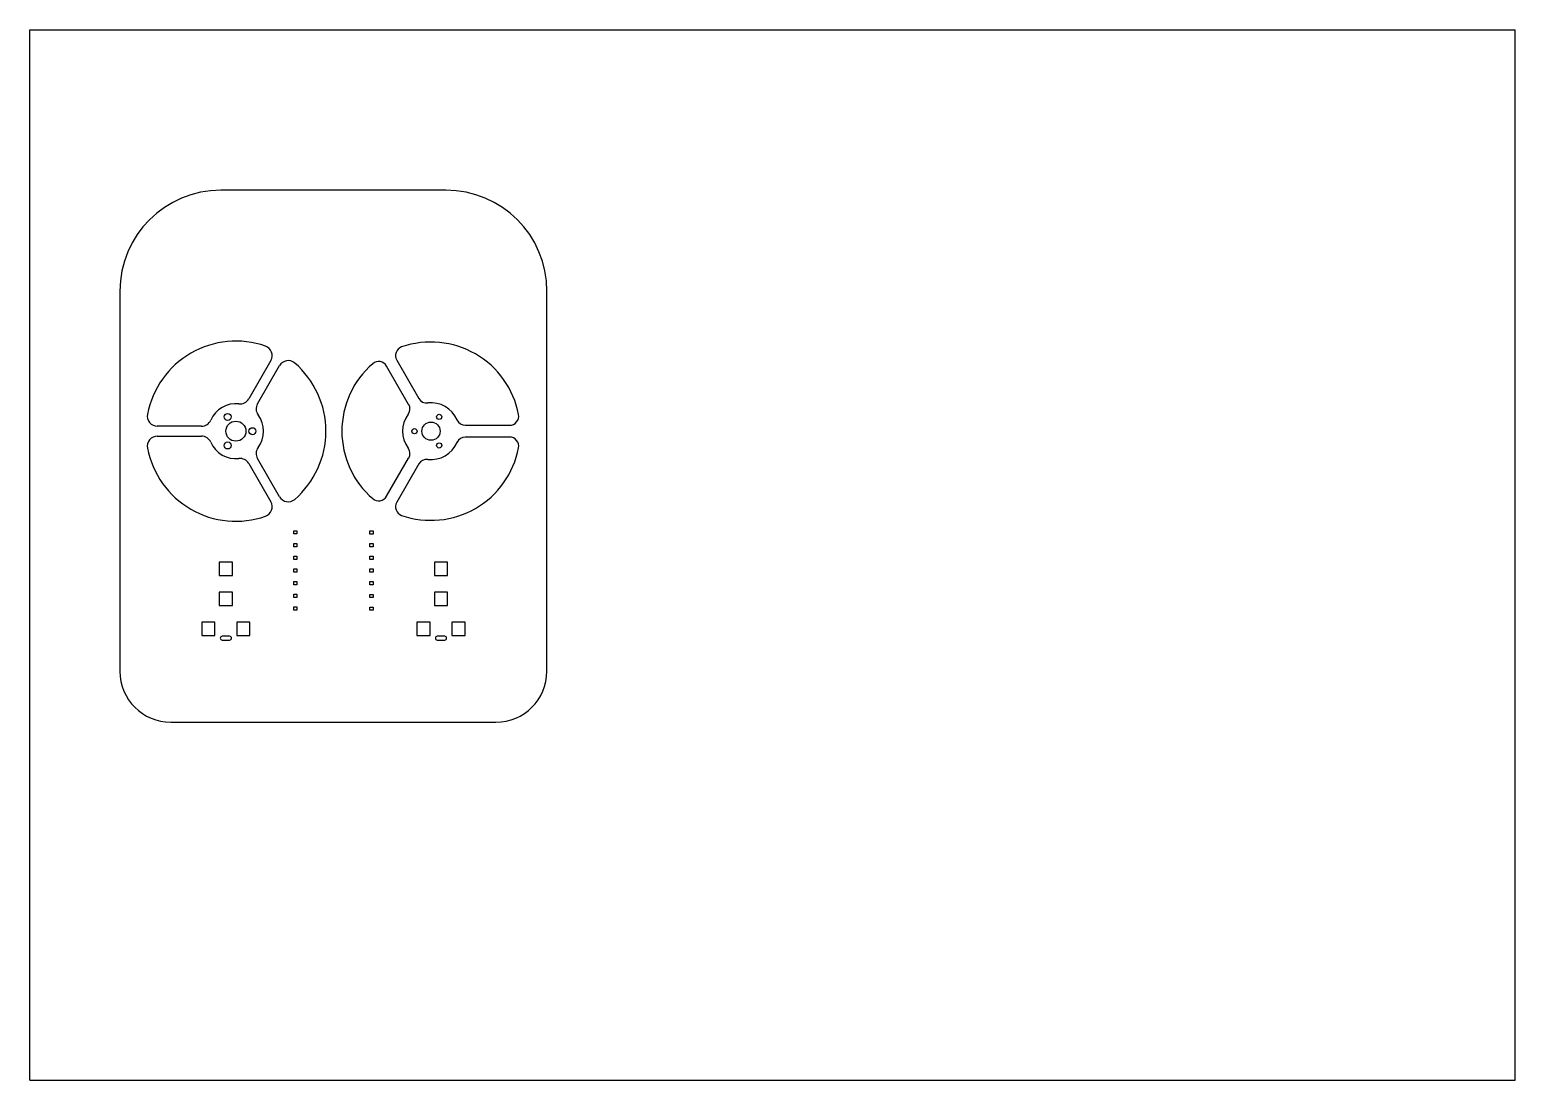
# Model space of a CAD drawing. Header units: millimetres. Extents: x 0 to 297, y 0 to 210.
import ezdxf

# ---------------------------------------------------------------- set-up
doc = ezdxf.new("R2010")
doc.units = ezdxf.units.MM
doc.header["$LTSCALE"] = 16.335
doc.layers.get('0').update_dxf_attribs({"linetype": 'CONTINUOUS'})
doc.layers.add('02___PRT_ALL_AXES', color=7, linetype='CONTINUOUS')

msp = doc.modelspace()

# ---------------------------------------------------------------- linework, layer by layer
at = {"color": 7, "linetype": 'CONTINUOUS'}
for p, q in [((0, 0), (0, 210)), ((0, 210), (297, 210)), ((297, 0), (297, 210)), ((83.22, 177.93), (38.22, 177.93)), ((18.04, 157.75), (18.04, 81.75)), ((103.4, 81.75), (103.4, 157.75)), ((48.21, 143.86), (43.79, 136.2)), ((45.52, 135.2), (49.94, 142.86)), ((34.35, 130.75), (25.5, 130.75)), ((25.5, 128.75), (34.35, 128.75)), ((43.79, 123.29), (48.21, 115.64)), ((49.94, 116.64), (45.52, 124.29)), ((52.78, 109.85), (53.43, 109.85)), ((52.78, 109.2), (52.78, 109.85)), ((53.43, 109.2), (52.78, 109.2)), ((52.78, 107.31), (53.43, 107.31)), ((52.78, 106.66), (52.78, 107.31)), ((53.43, 109.85), (53.43, 109.2)), ((53.43, 107.31), (53.43, 106.66)), ((68.02, 109.83), (68.67, 109.83)), ((68.02, 109.18), (68.02, 109.83)), ((68.67, 109.18), (68.02, 109.18)), ((68.02, 107.29), (68.67, 107.29)), ((68.02, 106.64), (68.02, 107.29)), ((68.67, 109.83), (68.67, 109.18)), ((68.67, 107.29), (68.67, 106.64)), ((53.43, 106.66), (52.78, 106.66)), ((52.78, 104.77), (53.43, 104.77)), ((52.78, 104.12), (52.78, 104.77)), ((53.43, 104.12), (52.78, 104.12)), ((53.43, 104.77), (53.43, 104.12)), ((68.67, 106.64), (68.02, 106.64)), ((68.02, 104.75), (68.67, 104.75)), ((68.02, 104.1), (68.02, 104.75)), ((68.67, 104.1), (68.02, 104.1)), ((68.67, 104.75), (68.67, 104.1)), ((37.9, 103.57), (37.9, 100.93)), ((40.54, 103.57), (37.9, 103.57)), ((40.54, 100.93), (40.54, 103.57)), ((52.78, 102.23), (53.43, 102.23)), ((52.78, 101.58), (52.78, 102.23)), ((53.43, 101.58), (52.78, 101.58)), ((53.43, 102.23), (53.43, 101.58)), ((68.02, 102.21), (68.67, 102.21)), ((68.02, 101.56), (68.02, 102.21)), ((68.67, 101.56), (68.02, 101.56)), ((68.67, 102.21), (68.67, 101.56)), ((83.54, 103.57), (80.9, 103.57)), ((80.9, 103.57), (80.9, 100.93)), ((83.54, 100.93), (83.54, 103.57)), ((37.9, 100.93), (40.54, 100.93)), ((52.78, 99.69), (53.43, 99.69)), ((52.78, 99.04), (52.78, 99.69)), ((53.43, 99.04), (52.78, 99.04)), ((53.43, 99.69), (53.43, 99.04)), ((68.02, 99.67), (68.67, 99.67)), ((68.02, 99.02), (68.02, 99.67)), ((68.67, 99.02), (68.02, 99.02)), ((68.67, 99.67), (68.67, 99.02)), ((80.9, 100.93), (83.54, 100.93)), ((40.54, 97.57), (37.9, 97.57)), ((37.9, 97.57), (37.9, 94.93)), ((40.54, 94.93), (40.54, 97.57)), ((52.78, 97.15), (53.43, 97.15)), ((52.78, 96.5), (52.78, 97.15)), ((53.43, 96.5), (52.78, 96.5)), ((53.43, 97.15), (53.43, 96.5)), ((68.02, 97.13), (68.67, 97.13)), ((68.02, 96.48), (68.02, 97.13)), ((68.67, 96.48), (68.02, 96.48)), ((68.67, 97.13), (68.67, 96.48)), ((83.54, 97.57), (80.9, 97.57)), ((80.9, 97.57), (80.9, 94.93)), ((83.54, 94.93), (83.54, 97.57)), ((37.9, 94.93), (40.54, 94.93)), ((52.78, 94.61), (53.43, 94.61)), ((52.78, 93.96), (52.78, 94.61)), ((53.43, 93.96), (52.78, 93.96)), ((53.43, 94.61), (53.43, 93.96)), ((68.02, 94.59), (68.67, 94.59)), ((68.02, 93.94), (68.02, 94.59)), ((68.67, 93.94), (68.02, 93.94)), ((68.67, 94.59), (68.67, 93.94)), ((80.9, 94.93), (83.54, 94.93)), ((37.04, 91.57), (34.4, 91.57)), ((34.4, 91.57), (34.4, 88.93)), ((37.04, 88.93), (37.04, 91.57)), ((44.04, 91.57), (41.4, 91.57)), ((41.4, 91.57), (41.4, 88.93)), ((44.04, 88.93), (44.04, 91.57)), ((80.04, 91.57), (77.4, 91.57)), ((77.4, 91.57), (77.4, 88.93)), ((80.04, 88.93), (80.04, 91.57)), ((87.04, 91.57), (84.4, 91.57)), ((84.4, 91.57), (84.4, 88.93)), ((87.04, 88.93), (87.04, 91.57)), ((34.4, 88.93), (37.04, 88.93)), ((39.97, 88.75), (38.47, 88.75)), ((38.47, 88), (39.97, 88)), ((41.4, 88.93), (44.04, 88.93)), ((77.4, 88.93), (80.04, 88.93)), ((82.97, 88.75), (81.47, 88.75)), ((81.47, 88), (82.97, 88)), ((84.4, 88.93), (87.04, 88.93)), ((28.22, 71.57), (93.22, 71.57)), ((0, 0), (297, 0))]:
    msp.add_line(p, q, dxfattribs=at)
for centre, radius, start, end in [((38.22, 157.75), 20.18, 90, 180), ((83.22, 157.75), 20.18, 0, 90), ((41.22, 129.75), 18, 70.8069, 169.1931), ((46.48, 144.86), 2, 330, 70.8069), ((51.68, 141.86), 2, 49.1931, 150), ((41.22, 129.75), 18, 310.8069, 49.1931), ((41.22, 129.75), 5.5, 83.5782, 156.4218), ((42.06, 137.2), 2, 263.5782, 330), ((47.26, 134.2), 2, 150, 216.4218), ((25.5, 132.75), 2, 169.1931, 270), ((34.35, 132.75), 2, 270, 336.4218), ((41.22, 129.75), 5.5, 323.5782, 36.4218), ((25.5, 126.75), 2, 90, 190.8069), ((34.35, 126.75), 2, 23.5782, 90), ((41.22, 129.75), 18, 190.8069, 289.1931), ((41.22, 129.75), 5.5, 203.5782, 276.4218), ((47.26, 125.29), 2, 143.5782, 210), ((42.06, 122.29), 2, 30, 96.4218), ((51.68, 117.64), 2, 210, 310.8069), ((46.48, 114.64), 2, 289.1931, 30), ((38.47, 88.37), 0.375, 90, 270), ((39.97, 88.37), 0.375, 270, 90), ((81.47, 88.37), 0.375, 90, 270), ((82.97, 88.37), 0.375, 270, 90), ((28.22, 81.75), 10.18, 180, 270), ((93.22, 81.75), 10.18, 270, 360)]:
    msp.add_arc(centre, radius, start, end, dxfattribs=at)
at = {"layer": '02___PRT_ALL_AXES', "color": 7, "linetype": 'CONTINUOUS'}
for p, q in [((75.76, 135.11), (71.34, 142.77)), ((73.38, 143.95), (77.81, 136.29)), ((87.09, 130.93), (95.94, 130.93)), ((95.94, 128.57), (87.09, 128.57)), ((71.34, 116.73), (75.76, 124.38)), ((77.81, 123.2), (73.38, 115.55))]:
    msp.add_line(p, q, dxfattribs=at)
for centre, radius in [((39.57, 132.6), 0.7), ((41.22, 129.75), 2), ((80.22, 129.75), 1.82), ((81.87, 132.6), 0.52), ((44.52, 129.75), 0.7), ((76.92, 129.75), 0.52), ((39.57, 126.89), 0.7), ((81.87, 126.89), 0.52)]:
    msp.add_circle(centre, radius, dxfattribs=at)
for centre, radius, start, end in [((74.96, 144.86), 1.82, 109.1931, 210), ((80.22, 129.75), 17.82, 10.8069, 109.1931), ((80.22, 129.75), 17.82, 130.8069, 229.1931), ((69.76, 141.86), 1.82, 30, 130.8069), ((74.19, 134.2), 1.82, 323.5782, 30), ((79.38, 137.2), 1.82, 210, 276.4218), ((80.22, 129.75), 5.68, 23.5782, 96.4218), ((80.22, 129.75), 5.68, 143.5782, 216.4218), ((87.09, 132.75), 1.82, 203.5782, 270), ((95.94, 132.75), 1.82, 270, 10.8069), ((87.09, 126.75), 1.82, 90, 156.4218), ((95.94, 126.75), 1.82, 349.1931, 90), ((80.22, 129.75), 17.82, 250.8069, 349.1931), ((74.19, 125.29), 1.82, 330, 36.4218), ((80.22, 129.75), 5.68, 263.5782, 336.4218), ((79.38, 122.29), 1.82, 83.5782, 150), ((69.76, 117.64), 1.82, 229.1931, 330), ((74.96, 114.64), 1.82, 150, 250.8069)]:
    msp.add_arc(centre, radius, start, end, dxfattribs=at)

doc.saveas('drawing.dxf')
